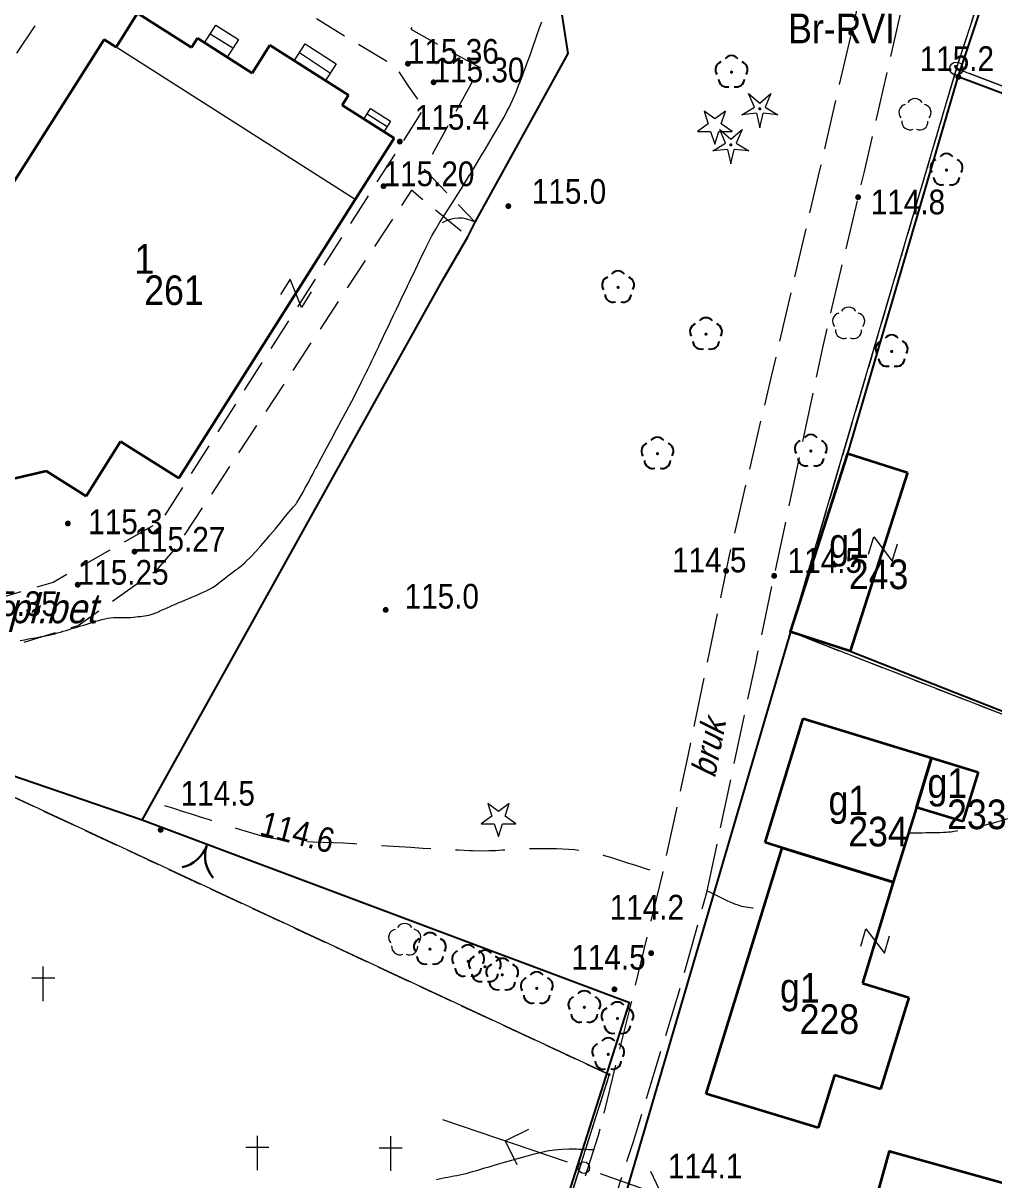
# Model space of a CAD drawing. Extents: x 6512885 to 6513481, y 5959590 to 5960000.
# Drawn here: x 6513321 to 6513380, y 5959725.7 to 5959796 of the extents above; entities that cross this region are included whole.
import ezdxf
from ezdxf.enums import TextEntityAlignment as Align

# ---------------------------------------------------------------- set-up
doc = ezdxf.new("R2010")
doc.units = 0
doc.header["$MEASUREMENT"] = 0
for name, pattern in [('2.0_1.0', [3, 2, -1]), ('217-1000', [2.8, 2.1, -0.7]), ('218-1000', [1.4, 0.7, -0.7]), ('219-1000', [0]), ('3.0_1.5', [4.5, 3, -1.5]), ('mz3.0_1.0', [4, 3, -1])]:
    doc.linetypes.add(name, pattern=pattern)
doc.layers.get('0').update_dxf_attribs({"color": 2, "linetype": 'CONTINUOUS', "lineweight": 5})
for name, color, linetype in [('202-Punkt graniczny stabilizowany trwale', 7, 'CONTINUOUS'), ('203-Punkt załamania granicy działki nie stabilizowany', 7, 'CONTINUOUS'), ('210-Oznaczenie użytku', 7, 'CONTINUOUS'), ('217-Granica konturu klasyfikcyjnego', 7, 'CONTINUOUS'), ('218-Granica użytku', 7, 'CONTINUOUS'), ('219-Linia granicy', 7, 'CONTINUOUS'), ('312-Budynek (powierzchnia)', 7, 'CONTINUOUS'), ('312-Numer ewidencyjny budynku', 7, 'CONTINUOUS'), ('312-Numer ewidencyjny budynku-Atr124', 7, 'CONTINUOUS'), ('320-część budynku wyodrębniona ze względu na liczbę kondygnacji naziemnych (powierzchnia)', 7, 'CONTINUOUS'), ('352-schody (powierzchnia)', 7, 'CONTINUOUS'), ('432-Jezdnia', 7, 'CONTINUOUS'), ('510-Podpora jednosłupowa symb.-SEPOW', 7, 'CONTINUOUS'), ('516-Kierunek linii eN-SEPOW', 7, 'CONTINUOUS'), ('811-Warstwica ciągła linia', 7, 'CONTINUOUS'), ('812-Warstwica pomocnicza linia', 7, 'CONTINUOUS'), ('812-Warstwica pomocnicza linia-Atr2', 7, 'CONTINUOUS'), ('905-Brama lewa', 7, 'CONTINUOUS'), ('905-Brama w ogrodzeniu', 7, 'CONTINUOUS'), ('925-Drzewo iglaste niepomierzone', 7, 'CONTINUOUS'), ('926-Drzewo liściaste niepomierzone', 7, 'CONTINUOUS'), ('945-Cmentarz chrześcijański', 7, 'CONTINUOUS'), ('991-Przehaczenie', 7, 'CONTINUOUS'), ('996-Tekst dodatkowy mały', 7, 'CONTINUOUS'), ('chodnik (powierzchnia)', 7, 'CONTINUOUS'), ('drzewo iglaste (punkt)', 7, 'CONTINUOUS'), ('drzewo liściaste (punkt)', 7, 'CONTINUOUS'), ('jezdnia (powierzchnia)', 7, 'CONTINUOUS'), ('ogrodzenie trwałe (linia)', 7, 'CONTINUOUS'), ('punkt wysokościowy naturalny', 7, 'CONTINUOUS'), ('punkt wysokościowy naturalny-Atr2', 7, 'CONTINUOUS'), ('punkt wysokościowy sztuczny', 7, 'CONTINUOUS'), ('punkt wysokościowy sztuczny-Atr2', 7, 'CONTINUOUS')]:
    doc.layers.add(name, color=color, linetype=linetype)
doc.styles.get("Standard").update_dxf_attribs({"font": 'txt', "width": 0.75})
doc.linetypes.add('902-1000', pattern='A,5,0,[1,ksztalty.shx,S=1,R=0,X=0,Y=0],5', length=10)

# ---------------------------------------------------------------- blocks, each defined once
blk = doc.blocks.new('945')
at = {"color": 0, "linetype": 'Continuous', "lineweight": 0}
for p, q in [((0, 1.4), (0, 2.1)), ((-0.7, 1.4), (0.7, 1.4)), ((0, 0), (0, 1.4))]:
    blk.add_line(p, q, dxfattribs=at)
blk = doc.blocks.new('PW01')
at = {"linetype": 'Continuous', "lineweight": 13}
h = blk.add_hatch(color=0, dxfattribs=at)
edge = h.paths.add_edge_path()
edge.add_arc((0, 0), 0.18, 0, 360)
blk = doc.blocks.new('PW02')
at = {"linetype": 'Continuous', "lineweight": 13}
h = blk.add_hatch(color=0, dxfattribs=at)
edge = h.paths.add_edge_path()
edge.add_arc((0, 0), 0.18, 0, 360)
blk = doc.blocks.new('905')
at = {"color": 0, "linetype": 'Continuous', "lineweight": 30}
for centre, start, end in [((-2, 0), 0, 60), ((2, 0), 120, 180)]:
    blk.add_arc(centre, 2, start, end, dxfattribs=at)
blk = doc.blocks.new('991')
at = {"color": 0, "linetype": 'Continuous', "lineweight": 0}
for p, q in [((-0.55, 0.75), (0.55, 0.75)), ((0.55, 0.75), (-0.55, -0.75)), ((-0.55, -0.75), (0.55, -0.75))]:
    blk.add_line(p, q, dxfattribs=at)
blk = doc.blocks.new('926')
at = {"color": 0, "linetype": 'Continuous', "lineweight": 0}
for centre, start, end in [((0.007, 0.5), 30.77, 149.231), ((-0.469, 0.152), 103.052, 221.335), ((0.482, 0.157), 318.939, 77.555), ((-0.292, -0.401), 174.173, 292.616), ((0.296, -0.408), 246.131, 4.522)]:
    blk.add_arc(centre, 0.5, start, end, dxfattribs=at)
blk = doc.blocks.new('OP021')
at = {"linetype": 'Continuous', "lineweight": 13}
h = blk.add_hatch(color=0, dxfattribs=at)
edge = h.paths.add_edge_path()
edge.add_arc((0, 0), 0.1, 0, 360)
at = {"color": 0, "linetype": 'Continuous', "lineweight": -3}
for centre, start, end in [((0, 0.5), 38.316, 141.684), ((-0.476, 0.154), 110.388, 213.756), ((0.476, 0.154), 326.244, 69.612), ((-0.294, -0.404), 182.272, 285.64), ((0.294, -0.404), 254.36, 357.728), ((0.294, -0.404), 254.36, 357.728)]:
    blk.add_arc(centre, 0.5, start, end, dxfattribs=at)
blk = doc.blocks.new('905L')
at = {"color": 0, "linetype": 'Continuous', "lineweight": 0}
blk.add_arc((-2, 0), 2, 0, 60, dxfattribs=at)
blk = doc.blocks.new('925')
at = {"color": 0, "linetype": 'Continuous', "lineweight": 0}
for p, q in [((0, 0.422), (-0.65, 0.894)), ((-0.65, 0.894), (-0.402, 0.13)), ((0.65, 0.894), (0, 0.422)), ((0.401, 0.129), (0.65, 0.894)), ((-0.402, 0.13), (-1.051, -0.342)), ((1.051, -0.342), (0.401, 0.129)), ((-1.051, -0.342), (-0.249, -0.342)), ((-0.249, -0.342), (0, -1.106)), ((0, -1.106), (0.248, -0.342)), ((0.248, -0.342), (1.051, -0.342))]:
    blk.add_line(p, q, dxfattribs=at)
blk = doc.blocks.new('516')
at = {"color": 0, "linetype": 'Continuous', "lineweight": 0}
for p, q in [((5.05, 0), (3.919, 1.131)), ((1.05, 0), (9.05, 0)), ((5.05, 0), (3.919, -1.131))]:
    blk.add_line(p, q, dxfattribs=at)
blk = doc.blocks.new('510')
at = {"color": 0, "linetype": 'Continuous', "lineweight": 0}
blk.add_circle((0, 0), 0.35, dxfattribs=at)
blk = doc.blocks.new('OP011')
at = {"linetype": 'Continuous', "lineweight": 13}
h = blk.add_hatch(color=0, dxfattribs=at)
edge = h.paths.add_edge_path()
edge.add_arc((0, 0), 0.1, 0, 360)
at = {"color": 0, "linetype": 'Continuous', "lineweight": 13}
for p, q in [((-0.324, 0.105), (-0.679, 0.935)), ((-0.679, 0.935), (0, 0.341)), ((0, 0.341), (0.679, 0.935)), ((0.679, 0.935), (0.324, 0.105)), ((-1.099, -0.357), (-0.324, 0.105)), ((0.324, 0.105), (1.099, -0.357)), ((-0.2, -0.275), (-1.099, -0.357)), ((-0.2, -0.275), (0, -1.155)), ((0, -1.155), (0.2, -0.275)), ((1.099, -0.357), (0.2, -0.275))]:
    blk.add_line(p, q, dxfattribs=at)
blk = doc.blocks.new('203')
at = {"linetype": 'Continuous', "lineweight": 0}
h = blk.add_hatch(color=0, dxfattribs=at)
edge = h.paths.add_edge_path()
edge.add_arc((0, 0), 0.09, 0, 360)
blk = doc.blocks.new('202')
at = {"color": 0, "linetype": 'Continuous', "lineweight": 0}
blk.add_circle((0, 0), 0.4, dxfattribs=at)

msp = doc.modelspace()

# ---------------------------------------------------------------- linework, layer by layer
at = {"layer": '217-Granica konturu klasyfikcyjnego', "color": 3, "linetype": '217-1000', "lineweight": 13, "flags": 128}
for points in [[(6513377.72, 5959793.22), (6513383.98, 5959812.31)], [(6513377.72, 5959793.22), (6513367.64, 5959759)], [(6513422.32, 5959776.16), (6513377.72, 5959793.22)], [(6513367.64, 5959759), (6513357.62, 5959724.85)], [(6513412.38, 5959741.59), (6513367.64, 5959759)], [(6513312.11, 5959752.85), (6513356.63, 5959732.11)], [(6513356.63, 5959732.11), (6513329.92, 5959647.88)]]:
    msp.add_lwpolyline(points, dxfattribs=at)
at = {"layer": '218-Granica użytku', "color": 3, "linetype": '218-1000', "lineweight": 13, "flags": 128}
for points in [[(6513377.72, 5959793.22), (6513383.98, 5959812.31)], [(6513377.72, 5959793.22), (6513367.64, 5959759)], [(6513422.32, 5959776.16), (6513377.72, 5959793.22)], [(6513367.64, 5959759), (6513357.62, 5959724.85)], [(6513412.38, 5959741.59), (6513367.64, 5959759)], [(6513312.11, 5959752.85), (6513356.63, 5959732.11)], [(6513356.63, 5959732.11), (6513329.92, 5959647.88)]]:
    msp.add_lwpolyline(points, dxfattribs=at)
at = {"layer": '219-Linia granicy', "color": 7, "linetype": '219-1000', "lineweight": 13, "flags": 128}
for points in [[(6513377.72, 5959793.22), (6513383.98, 5959812.31)], [(6513367.64, 5959759), (6513377.72, 5959793.22)], [(6513377.72, 5959793.22), (6513422.32, 5959776.16)], [(6513367.64, 5959759), (6513357.62, 5959724.85)], [(6513412.38, 5959741.59), (6513367.64, 5959759)], [(6513356.63, 5959732.11), (6513312.11, 5959752.85)], [(6513356.63, 5959732.11), (6513329.92, 5959647.88)]]:
    msp.add_lwpolyline(points, dxfattribs=at)
at = {"layer": '312-Budynek (powierzchnia)', "color": 7, "linetype": 'Continuous', "lineweight": 35, "flags": 128}
for points in [[(6513326.67, 5959794.52), (6513327.98, 5959796.58)], [(6513327.98, 5959796.58), (6513331.25, 5959794.5)], [(6513315.25, 5959778.17), (6513325.95, 5959794.99)], [(6513325.95, 5959794.99), (6513326.67, 5959794.52)], [(6513331.25, 5959794.5), (6513331.61, 5959795.07)], [(6513331.61, 5959795.07), (6513334.94, 5959792.95)], [(6513334.94, 5959792.95), (6513336.02, 5959794.64)], [(6513336.02, 5959794.64), (6513340.79, 5959791.61)], [(6513340.79, 5959791.61), (6513340.4, 5959791)], [(6513340.4, 5959791), (6513343.56, 5959789)], [(6513343.56, 5959789), (6513341.2, 5959785.28)], [(6513341.2, 5959785.28), (6513330.48, 5959768.34)], [(6513326.95, 5959770.57), (6513324.85, 5959767.25)], [(6513330.48, 5959768.34), (6513326.95, 5959770.57)], [(6513367.64, 5959759), (6513371.13, 5959769.85)], [(6513371.13, 5959769.85), (6513374.76, 5959768.68)], [(6513322.45, 5959768.77), (6513318.41, 5959767.84)], [(6513324.85, 5959767.25), (6513322.45, 5959768.77)], [(6513374.76, 5959768.68), (6513371.27, 5959757.83)], [(6513371.27, 5959757.83), (6513367.64, 5959759)], [(6513366.11, 5959746.2), (6513368.42, 5959753.75)], [(6513368.42, 5959753.75), (6513376.22, 5959751.35)], [(6513376.22, 5959751.35), (6513375.3, 5959748.34)], [(6513375.3, 5959748.34), (6513376.22, 5959751.35)], [(6513376.22, 5959751.35), (6513379.04, 5959750.48)], [(6513379.04, 5959750.48), (6513378.12, 5959747.48)], [(6513375.3, 5959748.34), (6513373.89, 5959743.8)], [(6513378.12, 5959747.48), (6513375.3, 5959748.34)], [(6513367.13, 5959745.88), (6513366.11, 5959746.2)], [(6513362.53, 5959730.95), (6513367.13, 5959745.88)], [(6513367.13, 5959745.88), (6513373.89, 5959743.8)], [(6513373.89, 5959743.8), (6513367.13, 5959745.88)], [(6513373.89, 5959743.8), (6513372.01, 5959737.66)], [(6513372.01, 5959737.66), (6513374.84, 5959736.79)], [(6513374.84, 5959736.79), (6513373.12, 5959731.22)], [(6513370.31, 5959732.08), (6513369.33, 5959728.87)], [(6513373.12, 5959731.22), (6513370.31, 5959732.08)], [(6513369.33, 5959728.87), (6513362.53, 5959730.95)]]:
    msp.add_lwpolyline(points, dxfattribs=at)
msp.add_lwpolyline([(6513372.52, 5959723.38), (6513373.66, 5959727.45), (6513385.26, 5959724.22), (6513384.13, 5959720.15)], close=True, dxfattribs=at)
at = {"layer": '320-część budynku wyodrębniona ze względu na liczbę kondygnacji naziemnych (powierzchnia)', "color": 7, "linetype": 'Continuous', "lineweight": 18, "flags": 128}
msp.add_lwpolyline([(6513341.2, 5959785.28), (6513326.67, 5959794.52)], dxfattribs=at)
at = {"layer": '352-schody (powierzchnia)', "color": 7, "linetype": 'Continuous', "lineweight": 18}
for p, q in [((6513332.05, 5959794.79), (6513332.73, 5959795.87)), ((6513332.73, 5959795.87), (6513334.1, 5959795)), ((6513332.39, 5959795.33), (6513333.77, 5959794.48)), ((6513333.42, 5959793.92), (6513332.05, 5959794.79)), ((6513334.1, 5959795), (6513333.42, 5959793.92)), ((6513337.49, 5959793.69), (6513338.15, 5959794.73)), ((6513338.15, 5959794.73), (6513340.05, 5959793.52)), ((6513337.82, 5959794.2), (6513339.69, 5959792.95)), ((6513339.4, 5959792.49), (6513337.49, 5959793.69)), ((6513340.05, 5959793.52), (6513339.4, 5959792.49)), ((6513341.73, 5959790.15), (6513342.12, 5959790.79)), ((6513341.93, 5959790.47), (6513343.14, 5959789.7)), ((6513342.12, 5959790.79), (6513343.34, 5959790.02)), ((6513342.94, 5959789.39), (6513341.73, 5959790.15)), ((6513343.34, 5959790.02), (6513342.94, 5959789.39))]:
    msp.add_line(p, q, dxfattribs=at)
at = {"layer": '811-Warstwica ciągła linia', "color": 32, "linetype": 'Continuous', "lineweight": 13, "flags": 128}
for points in [[(6513320.836, 5959758.483), (6513321.098, 5959758.529), (6513321.36, 5959758.574), (6513321.622, 5959758.62), (6513321.884, 5959758.667), (6513322.146, 5959758.715), (6513322.39, 5959758.76), (6513322.407, 5959758.763), (6513322.586, 5959758.8), (6513322.764, 5959758.842), (6513322.941, 5959758.889), (6513323.116, 5959758.938), (6513323.292, 5959758.99), (6513323.467, 5959759.043), (6513323.642, 5959759.097), (6513323.816, 5959759.151), (6513323.991, 5959759.204), (6513324.15, 5959759.25), (6513324.167, 5959759.255), (6513324.35, 5959759.308), (6513324.533, 5959759.364), (6513324.715, 5959759.42), (6513324.898, 5959759.477), (6513325.08, 5959759.534), (6513325.262, 5959759.591), (6513325.445, 5959759.647), (6513325.628, 5959759.702), (6513325.812, 5959759.754), (6513325.98, 5959759.8), (6513325.997, 5959759.804), (6513326.168, 5959759.84), (6513326.341, 5959759.863), (6513326.516, 5959759.875), (6513326.691, 5959759.88), (6513326.867, 5959759.88), (6513327.044, 5959759.877), (6513327.221, 5959759.876), (6513327.397, 5959759.877), (6513327.573, 5959759.885), (6513327.73, 5959759.9), (6513327.747, 5959759.902), (6513327.879, 5959759.917), (6513328.011, 5959759.931), (6513328.144, 5959759.945), (6513328.276, 5959759.96), (6513328.408, 5959759.978), (6513328.539, 5959760), (6513328.668, 5959760.026), (6513328.796, 5959760.059), (6513328.923, 5959760.099), (6513329.03, 5959760.14), (6513329.046, 5959760.147), (6513329.145, 5959760.189), (6513329.242, 5959760.231), (6513329.339, 5959760.274), (6513329.436, 5959760.317), (6513329.533, 5959760.361), (6513329.629, 5959760.404), (6513329.726, 5959760.448), (6513329.822, 5959760.491), (6513329.919, 5959760.534), (6513330, 5959760.57), (6513330.016, 5959760.577), (6513330.232, 5959760.67), (6513330.448, 5959760.762), (6513330.665, 5959760.852), (6513330.882, 5959760.942), (6513331.099, 5959761.033), (6513331.316, 5959761.124), (6513331.532, 5959761.217), (6513331.748, 5959761.311), (6513331.962, 5959761.408), (6513332.16, 5959761.5), (6513332.176, 5959761.508), (6513332.351, 5959761.598), (6513332.521, 5959761.698), (6513332.685, 5959761.806), (6513332.846, 5959761.92), (6513333.005, 5959762.038), (6513333.161, 5959762.16), (6513333.316, 5959762.284), (6513333.471, 5959762.408), (6513333.627, 5959762.53), (6513333.77, 5959762.64), (6513333.784, 5959762.651), (6513333.862, 5959762.708), (6513333.941, 5959762.765), (6513334.019, 5959762.823), (6513334.097, 5959762.88), (6513334.174, 5959762.938), (6513334.251, 5959762.997), (6513334.326, 5959763.058), (6513334.4, 5959763.12), (6513334.472, 5959763.185), (6513334.53, 5959763.24), (6513334.543, 5959763.252), (6513334.857, 5959763.571), (6513335.162, 5959763.896), (6513335.461, 5959764.226), (6513335.754, 5959764.561), (6513336.042, 5959764.899), (6513336.327, 5959765.24), (6513336.611, 5959765.583), (6513336.893, 5959765.927), (6513337.176, 5959766.271), (6513337.45, 5959766.6), (6513337.461, 5959766.613), (6513337.483, 5959766.639), (6513337.505, 5959766.664), (6513337.527, 5959766.689), (6513337.549, 5959766.714), (6513337.571, 5959766.74), (6513337.592, 5959766.766), (6513337.613, 5959766.792), (6513337.633, 5959766.819), (6513337.651, 5959766.847), (6513337.66, 5959766.86), (6513337.669, 5959766.875), (6513337.794, 5959767.08), (6513337.915, 5959767.287), (6513338.033, 5959767.496), (6513338.148, 5959767.705), (6513338.262, 5959767.916), (6513338.374, 5959768.128), (6513338.485, 5959768.34), (6513338.596, 5959768.552), (6513338.707, 5959768.764), (6513338.81, 5959768.96), (6513338.818, 5959768.976), (6513339.128, 5959769.555), (6513339.439, 5959770.133), (6513339.752, 5959770.711), (6513340.064, 5959771.289), (6513340.376, 5959771.867), (6513340.685, 5959772.446), (6513340.991, 5959773.027), (6513341.292, 5959773.61), (6513341.588, 5959774.196), (6513341.87, 5959774.77), (6513341.878, 5959774.786), (6513341.959, 5959774.955), (6513342.04, 5959775.123), (6513342.122, 5959775.292), (6513342.203, 5959775.461), (6513342.284, 5959775.63), (6513342.364, 5959775.799), (6513342.445, 5959775.969), (6513342.526, 5959776.138), (6513342.607, 5959776.307), (6513342.68, 5959776.46), (6513342.688, 5959776.476), (6513342.857, 5959776.83), (6513343.026, 5959777.184), (6513343.195, 5959777.538), (6513343.364, 5959777.892), (6513343.533, 5959778.246), (6513343.702, 5959778.6), (6513343.871, 5959778.954), (6513344.04, 5959779.308), (6513344.209, 5959779.662), (6513344.37, 5959780), (6513344.378, 5959780.016), (6513344.502, 5959780.278), (6513344.627, 5959780.539), (6513344.751, 5959780.801), (6513344.875, 5959781.063), (6513345, 5959781.324), (6513345.126, 5959781.586), (6513345.252, 5959781.846), (6513345.379, 5959782.107), (6513345.508, 5959782.367), (6513345.63, 5959782.61), (6513345.638, 5959782.626), (6513345.864, 5959783.054), (6513346.101, 5959783.475), (6513346.348, 5959783.891), (6513346.602, 5959784.302), (6513346.862, 5959784.711), (6513347.124, 5959785.118), (6513347.387, 5959785.525), (6513347.649, 5959785.932), (6513347.907, 5959786.342), (6513348.15, 5959786.74), (6513348.159, 5959786.755), (6513348.391, 5959787.142), (6513348.624, 5959787.53), (6513348.856, 5959787.917), (6513349.088, 5959788.304), (6513349.318, 5959788.693), (6513349.547, 5959789.082), (6513349.774, 5959789.473), (6513349.998, 5959789.865), (6513350.22, 5959790.259), (6513350.43, 5959790.64), (6513350.438, 5959790.655), (6513350.55, 5959790.869), (6513350.656, 5959791.085), (6513350.758, 5959791.303), (6513350.854, 5959791.523), (6513350.948, 5959791.745), (6513351.038, 5959791.968), (6513351.126, 5959792.192), (6513351.213, 5959792.417), (6513351.3, 5959792.642), (6513351.38, 5959792.85), (6513351.386, 5959792.866), (6513351.52, 5959793.22), (6513351.65, 5959793.574), (6513351.778, 5959793.929), (6513351.903, 5959794.285), (6513352.028, 5959794.642), (6513352.152, 5959794.998), (6513352.277, 5959795.354), (6513352.404, 5959795.709), (6513352.534, 5959796.064)], [(6513355.67, 5959727.54), (6513355.523, 5959727.544), (6513355.376, 5959727.548), (6513355.229, 5959727.553), (6513355.082, 5959727.558), (6513354.935, 5959727.563), (6513354.788, 5959727.568), (6513354.641, 5959727.572), (6513354.494, 5959727.576), (6513354.347, 5959727.579), (6513354.2, 5959727.58), (6513353.754, 5959727.566), (6513353.31, 5959727.523), (6513352.869, 5959727.454), (6513352.43, 5959727.365), (6513351.993, 5959727.26), (6513351.557, 5959727.142), (6513351.122, 5959727.017), (6513350.687, 5959726.889), (6513350.254, 5959726.762), (6513349.82, 5959726.64), (6513349.629, 5959726.587), (6513349.439, 5959726.532), (6513349.249, 5959726.476), (6513349.059, 5959726.419), (6513348.87, 5959726.361), (6513348.681, 5959726.304), (6513348.491, 5959726.248), (6513348.301, 5959726.193), (6513348.111, 5959726.14), (6513347.92, 5959726.09), (6513347.728, 5959726.044), (6513347.55, 5959726.005), (6513347.372, 5959725.969), (6513347.193, 5959725.935), (6513347.014, 5959725.901), (6513346.835, 5959725.867), (6513346.656, 5959725.831), (6513346.478, 5959725.793), (6513346.301, 5959725.752), (6513346.14, 5959725.71)]]:
    msp.add_lwpolyline(points, dxfattribs=at)
at = {"layer": '812-Warstwica pomocnicza linia', "color": 32, "linetype": '3.0_1.5', "lineweight": 13, "flags": 128}
for points in [[(6513374.82, 5959746.79), (6513375.031, 5959746.794), (6513375.242, 5959746.798), (6513375.453, 5959746.802), (6513375.664, 5959746.806), (6513375.875, 5959746.81), (6513376.086, 5959746.814), (6513376.297, 5959746.818), (6513376.508, 5959746.822), (6513376.719, 5959746.826), (6513376.93, 5959746.83), (6513377.091, 5959746.837), (6513377.252, 5959746.849), (6513377.413, 5959746.867), (6513377.573, 5959746.889), (6513377.733, 5959746.915), (6513377.893, 5959746.943), (6513378.052, 5959746.974), (6513378.211, 5959747.006), (6513378.371, 5959747.038), (6513378.53, 5959747.07), (6513378.809, 5959747.127), (6513379.087, 5959747.187), (6513379.364, 5959747.251), (6513379.64, 5959747.318), (6513379.915, 5959747.388), (6513380.189, 5959747.461), (6513380.463, 5959747.538), (6513380.735, 5959747.619), (6513381.008, 5959747.703), (6513381.28, 5959747.79), (6513381.546, 5959747.881), (6513381.809, 5959747.978), (6513382.069, 5959748.08), (6513382.326, 5959748.189), (6513382.58, 5959748.302), (6513382.833, 5959748.42), (6513383.084, 5959748.544), (6513383.334, 5959748.671), (6513383.582, 5959748.804), (6513383.83, 5959748.94), (6513384.056, 5959749.069), (6513384.28, 5959749.2), (6513384.5, 5959749.335), (6513384.717, 5959749.474), (6513384.93, 5959749.618), (6513385.14, 5959749.767), (6513385.344, 5959749.923), (6513385.545, 5959750.084), (6513385.74, 5959750.253), (6513385.93, 5959750.43), (6513386.056, 5959750.554), (6513386.179, 5959750.679), (6513386.299, 5959750.805), (6513386.418, 5959750.933), (6513386.535, 5959751.062), (6513386.651, 5959751.192), (6513386.766, 5959751.323), (6513386.881, 5959751.455), (6513386.995, 5959751.587), (6513387.11, 5959751.72), (6513387.289, 5959751.926), (6513387.468, 5959752.129), (6513387.645, 5959752.333), (6513387.821, 5959752.537), (6513387.993, 5959752.743), (6513388.162, 5959752.954), (6513388.327, 5959753.169), (6513388.487, 5959753.391), (6513388.642, 5959753.621), (6513388.79, 5959753.86), (6513388.877, 5959754.022), (6513388.951, 5959754.186), (6513389.012, 5959754.354), (6513389.063, 5959754.525), (6513389.105, 5959754.698), (6513389.14, 5959754.873), (6513389.169, 5959755.048), (6513389.195, 5959755.225), (6513389.218, 5959755.403), (6513389.24, 5959755.58), (6513389.263, 5959755.757), (6513389.287, 5959755.94), (6513389.311, 5959756.124), (6513389.332, 5959756.307), (6513389.351, 5959756.49), (6513389.366, 5959756.673), (6513389.375, 5959756.856), (6513389.378, 5959757.039), (6513389.374, 5959757.222), (6513389.361, 5959757.404), (6513389.36, 5959757.41), (6513389.342, 5959757.587), (6513389.314, 5959757.847), (6513389.286, 5959758.107), (6513389.256, 5959758.367), (6513389.225, 5959758.627), (6513389.195, 5959758.887), (6513389.165, 5959759.147), (6513389.135, 5959759.407), (6513389.106, 5959759.667), (6513389.079, 5959759.927), (6513389.07, 5959760.01), (6513389.052, 5959760.187), (6513389.035, 5959760.362), (6513389.019, 5959760.537), (6513389.002, 5959760.712), (6513388.986, 5959760.887), (6513388.969, 5959761.062), (6513388.952, 5959761.237), (6513388.935, 5959761.412), (6513388.918, 5959761.587), (6513388.9, 5959761.76), (6513388.9, 5959761.762), (6513388.883, 5959761.917), (6513388.866, 5959762.073), (6513388.847, 5959762.228), (6513388.826, 5959762.383), (6513388.803, 5959762.538), (6513388.777, 5959762.693), (6513388.749, 5959762.846), (6513388.716, 5959762.999), (6513388.68, 5959763.151), (6513388.64, 5959763.3), (6513388.639, 5959763.302), (6513388.59, 5959763.473), (6513388.541, 5959763.644), (6513388.491, 5959763.815), (6513388.44, 5959763.986), (6513388.39, 5959764.157), (6513388.34, 5959764.328), (6513388.289, 5959764.499), (6513388.239, 5959764.67), (6513388.189, 5959764.841), (6513388.14, 5959765.01), (6513388.139, 5959765.012), (6513388.03, 5959765.39), (6513387.922, 5959765.768), (6513387.813, 5959766.146), (6513387.704, 5959766.524), (6513387.595, 5959766.902), (6513387.486, 5959767.28), (6513387.377, 5959767.658), (6513387.268, 5959768.036), (6513387.159, 5959768.414), (6513387.05, 5959768.79), (6513387.049, 5959768.792), (6513386.952, 5959769.128), (6513386.853, 5959769.464), (6513386.754, 5959769.8), (6513386.655, 5959770.136), (6513386.555, 5959770.472), (6513386.456, 5959770.808), (6513386.356, 5959771.144), (6513386.257, 5959771.48), (6513386.158, 5959771.816), (6513386.06, 5959772.15)], [(6513329.61, 5959748.46), (6513330.153, 5959748.288), (6513330.695, 5959748.117), (6513331.238, 5959747.945), (6513331.78, 5959747.773), (6513332.323, 5959747.602), (6513332.865, 5959747.43), (6513333.408, 5959747.259), (6513333.952, 5959747.089), (6513334.496, 5959746.919), (6513335.04, 5959746.75), (6513335.588, 5959746.6), (6513336.186, 5959746.477), (6513336.791, 5959746.386), (6513337.401, 5959746.323), (6513338.015, 5959746.28), (6513338.631, 5959746.252), (6513339.249, 5959746.231), (6513339.866, 5959746.212), (6513340.483, 5959746.188), (6513341.096, 5959746.153), (6513341.14, 5959746.15), (6513341.708, 5959746.109), (6513342.426, 5959746.059), (6513343.144, 5959746.01), (6513343.862, 5959745.962), (6513344.58, 5959745.916), (6513345.298, 5959745.872), (6513346.016, 5959745.831), (6513346.734, 5959745.792), (6513347.452, 5959745.757), (6513348.17, 5959745.726), (6513348.32, 5959745.72), (6513348.889, 5959745.71), (6513349.311, 5959745.717), (6513349.733, 5959745.733), (6513350.155, 5959745.754), (6513350.577, 5959745.779), (6513350.999, 5959745.804), (6513351.421, 5959745.826), (6513351.843, 5959745.842), (6513352.265, 5959745.85), (6513352.54, 5959745.85), (6513352.687, 5959745.848), (6513353.055, 5959745.844), (6513353.424, 5959745.837), (6513353.793, 5959745.825), (6513354.162, 5959745.806), (6513354.53, 5959745.779), (6513354.896, 5959745.739), (6513355.26, 5959745.687), (6513355.621, 5959745.618), (6513355.978, 5959745.531), (6513356.19, 5959745.47), (6513356.331, 5959745.426), (6513356.7, 5959745.311), (6513357.068, 5959745.196), (6513357.435, 5959745.079), (6513357.801, 5959744.963), (6513358.168, 5959744.846), (6513358.534, 5959744.729), (6513358.9, 5959744.613), (6513359.266, 5959744.497), (6513359.633, 5959744.381), (6513359.86, 5959744.31)], [(6513362.59, 5959743.27), (6513362.797, 5959743.176), (6513363.002, 5959743.077), (6513363.206, 5959742.975), (6513363.41, 5959742.872), (6513363.614, 5959742.77), (6513363.819, 5959742.672), (6513364.026, 5959742.578), (6513364.237, 5959742.492), (6513364.451, 5959742.415), (6513364.67, 5959742.35), (6513364.8, 5959742.319), (6513364.931, 5959742.293), (6513365.063, 5959742.272), (6513365.195, 5959742.255), (6513365.327, 5959742.24), (6513365.46, 5959742.227), (6513365.593, 5959742.215), (6513365.725, 5959742.202), (6513365.858, 5959742.187), (6513365.99, 5959742.17)]]:
    msp.add_lwpolyline(points, dxfattribs=at)
at = {"layer": 'chodnik (powierzchnia)', "color": 7, "linetype": '2.0_1.0', "lineweight": 18, "flags": 128}
msp.add_lwpolyline([(6513315.84, 5959752.08), (6513316.01, 5959756.24), (6513314.77, 5959759.05), (6513307.37, 5959763.88), (6513304.98, 5959767.7), (6513304.47, 5959769.09), (6513301.99, 5959768.58), (6513301.67, 5959769.73), (6513304.12, 5959770.36), (6513304.47, 5959769.09), (6513304.12, 5959770.36), (6513304.21, 5959773.63), (6513307.16, 5959779.96), (6513302.53, 5959782.94), (6513303.18, 5959783.89), (6513308.04, 5959783.61), (6513309.95, 5959784.08), (6513319.09, 5959797.36), (6513321.88, 5959801.45), (6513325.25, 5959804.98), (6513329.45, 5959808.29), (6513335.41, 5959804.46), (6513339.66, 5959810.6), (6513340.71, 5959810.07), (6513341.63, 5959809.61), (6513343.09, 5959808.66), (6513345.19, 5959807.29), (6513345.94, 5959806.8), (6513341.56, 5959800.56), (6513345.88, 5959797.6), (6513344.57, 5959795.61), (6513348.79, 5959793.28), (6513345.38, 5959787.12), (6513348.48, 5959783.89), (6513348.05, 5959783.01), (6513344.62, 5959785.83), (6513330.36, 5959764.19), (6513329.07, 5959762.7), (6513324.37, 5959759.38), (6513319.77, 5959757.96), (6513316.83, 5959758.26), (6513316.66, 5959751.53)], dxfattribs=at)
msp.add_lwpolyline([(6513322.64, 5959797.18), (6513324.48, 5959798.04), (6513327.17, 5959797.94), (6513332.27, 5959800.24), (6513343.62, 5959793.36), (6513344.47, 5959792.07), (6513345.38, 5959790.82), (6513329.38, 5959765.71), (6513322.85, 5959762.01), (6513319.45, 5959761.01), (6513315.99, 5959761.71), (6513315.26, 5959762.09), (6513318.41, 5959767.84), (6513316.23, 5959769.21), (6513312.9, 5959763.94), (6513307.33, 5959771.8), (6513308.38, 5959775.25), (6513310.12, 5959778.07), (6513311.03, 5959779.51)], close=True, dxfattribs=at)
at = {"layer": 'jezdnia (powierzchnia)', "color": 7, "linetype": 'mz3.0_1.0', "lineweight": 18, "flags": 128}
for points in [[(6513414.87, 5959886.97), (6513413.82, 5959882.9), (6513407.42, 5959876.53), (6513400.38, 5959869.41), (6513398.23, 5959866.74), (6513393.6, 5959860.09), (6513389.6, 5959854.15), (6513387.26, 5959849.95), (6513385.25, 5959845.91), (6513383.35, 5959841.86), (6513381.52, 5959836.65), (6513380.3, 5959833.48), (6513378.79, 5959826.8), (6513376.41, 5959816.94), (6513373.83, 5959806.19), (6513372.16, 5959798.98), (6513369.33, 5959786.71), (6513366.43, 5959774.36), (6513363.92, 5959763.66), (6513361.4, 5959751.48), (6513359.83, 5959744.17)], [(6513362.56, 5959743.18), (6513365.51, 5959757.03), (6513369.63, 5959776.37), (6513372.13, 5959786.97), (6513375.4, 5959801.18), (6513378.35, 5959813.43), (6513382.01, 5959828.52), (6513382.81, 5959832.41), (6513384.9, 5959838.92), (6513387.16, 5959844.54), (6513388.96, 5959847.75), (6513390.8, 5959851.13), (6513396.12, 5959859.19), (6513399.82, 5959864.6), (6513402.49, 5959867.59), (6513408.94, 5959874.56), (6513411.97, 5959877.93), (6513417.25, 5959883.34), (6513419.1, 5959884.07), (6513420.93, 5959882.02), (6513422.5, 5959883.48)], [(6513359.86, 5959744.34), (6513358.04, 5959736.83), (6513355.96, 5959728.42), (6513349.86, 5959709.34), (6513345.27, 5959695.22), (6513340.9, 5959681.9), (6513336.9, 5959668.77), (6513333.6, 5959658.39), (6513331.71, 5959652.67), (6513328.86, 5959643.88), (6513322.01, 5959630.03)], [(6513324.27, 5959628.49), (6513332.4, 5959646.56), (6513334.25, 5959653.44), (6513338.96, 5959668.33), (6513342.38, 5959679.32), (6513345.41, 5959688.97), (6513347.23, 5959694.13), (6513351.48, 5959707.63), (6513358.1, 5959728.04), (6513360.9, 5959737.22), (6513362.56, 5959743.18)]]:
    msp.add_lwpolyline(points, dxfattribs=at)
at = {"layer": 'ogrodzenie trwałe (linia)', "color": 7, "linetype": '902-1000', "lineweight": 25, "flags": 128}
for points in [[(6513386.45, 5959789.49), (6513377.84, 5959792.72), (6513389.97, 5959829.1)], [(6513328.26, 5959747.56), (6513346.53, 5959780.39), (6513348.05, 5959783.01), (6513348.48, 5959783.89), (6513354.14, 5959794.14), (6513352.89, 5959802.25), (6513345.94, 5959806.8), (6513345.19, 5959807.29), (6513343.09, 5959808.66), (6513341.63, 5959809.61), (6513340.71, 5959810.07), (6513339.66, 5959810.6), (6513331.23, 5959816.54)], [(6513371.13, 5959769.85), (6513377.84, 5959792.72)], [(6513371.27, 5959757.83), (6513385.26, 5959752.33), (6513400.46, 5959764.08)], [(6513367.64, 5959759), (6513357.62, 5959724.85)], [(6513329.79, 5959647.36), (6513338.77, 5959676.48), (6513357.86, 5959736.47), (6513328.26, 5959747.56), (6513316.66, 5959751.53)]]:
    msp.add_lwpolyline(points, dxfattribs=at)

# ---------------------------------------------------------------- block references
at = {"layer": '202-Punkt graniczny stabilizowany trwale', "color": 7, "linetype": 'Continuous', "lineweight": 13}
msp.add_blockref('202', (6513377.72, 5959793.22), dxfattribs=at)
at = {"layer": '203-Punkt załamania granicy działki nie stabilizowany', "color": 7, "linetype": 'Continuous', "lineweight": 13}
for p in [(6513367.64, 5959759), (6513356.63, 5959732.11)]:
    msp.add_blockref('203', p, dxfattribs=at)
at = {"layer": '510-Podpora jednosłupowa symb.-SEPOW', "color": 7, "linetype": 'Continuous', "lineweight": 13}
msp.add_blockref('510', (6513355.09, 5959726.46), dxfattribs=at)
at = {"layer": '516-Kierunek linii eN-SEPOW', "color": 7, "linetype": 'Continuous', "lineweight": 13}
for rotation in [161.317, 340.508]:
    msp.add_blockref('516', (6513355.09, 5959726.46), dxfattribs=dict(at, rotation=rotation))
at = {"layer": '905-Brama lewa', "color": 7, "linetype": 'Continuous', "lineweight": 25, "rotation": 61.09300000000001}
msp.add_blockref('905L', (6513348.48, 5959783.89), dxfattribs=at)
at = {"layer": '905-Brama w ogrodzeniu', "color": 7, "linetype": 'Continuous', "lineweight": 25, "rotation": 161.268}
msp.add_blockref('905', (6513332.18, 5959746.03), dxfattribs=at)
at = {"layer": '925-Drzewo iglaste niepomierzone', "color": 7, "linetype": 'Continuous', "lineweight": 13}
for p in [(6513363.04, 5959789.74), (6513349.9, 5959747.68)]:
    msp.add_blockref('925', p, dxfattribs=at)
at = {"layer": '926-Drzewo liściaste niepomierzone', "color": 7, "linetype": 'Continuous', "lineweight": 18}
for p in [(6513375.2, 5959790.4), (6513371.17, 5959777.73), (6513344.2, 5959740.29)]:
    msp.add_blockref('926', p, dxfattribs=at)
at = {"layer": '945-Cmentarz chrześcijański', "color": 7, "linetype": 'Continuous', "lineweight": 13}
for p in [(6513322.25, 5959736.58), (6513335.26, 5959726.3), (6513343.36, 5959726.26)]:
    msp.add_blockref('945', p, dxfattribs=at)
at = {"layer": '991-Przehaczenie', "color": 7, "linetype": 'Continuous', "lineweight": 13}
for p, rotation in [((6513337.59, 5959779.58), 238.485), ((6513373.27, 5959764.04), 72.938), ((6513372.79, 5959740.23), 73.683)]:
    msp.add_blockref('991', p, dxfattribs=dict(at, rotation=rotation))
at = {"layer": 'drzewo iglaste (punkt)', "color": 94, "linetype": 'Continuous', "lineweight": 13}
for p in [(6513365.78, 5959790.78), (6513364.02, 5959788.59)]:
    msp.add_blockref('OP011', p, dxfattribs=at)
at = {"layer": 'drzewo liściaste (punkt)', "color": 94, "linetype": 'Continuous', "lineweight": 13}
for p in [(6513364.06, 5959793.01), (6513377.12, 5959787.06), (6513357.17, 5959779.93), (6513362.51, 5959777.09), (6513373.79, 5959776.04), (6513359.56, 5959769.83), (6513368.88, 5959769.99), (6513345.74, 5959739.73), (6513348.06, 5959738.99), (6513349.08, 5959738.66), (6513350.13, 5959738.17), (6513352.23, 5959737.35), (6513355.12, 5959736.2), (6513357.13, 5959735.52), (6513356.57, 5959733.34)]:
    msp.add_blockref('OP021', p, dxfattribs=at)
at = {"layer": 'punkt wysokościowy naturalny', "color": 7, "linetype": 'Continuous', "lineweight": 13}
for p in [(6513371.33, 5959795.4), (6513377.84, 5959792.72), (6513343.91, 5959788.79), (6513371.75, 5959785.41), (6513350.5, 5959784.87), (6513323.74, 5959765.59), (6513363.73, 5959762.71), (6513366.65, 5959762.41), (6513343.05, 5959760.34), (6513329.38, 5959746.98), (6513359.18, 5959739.49), (6513356.95, 5959737.29)]:
    msp.add_blockref('PW01', p, dxfattribs=at)
at = {"layer": 'punkt wysokościowy sztuczny', "color": 7, "linetype": 'Continuous', "lineweight": 13}
for p in [(6513344.4, 5959793.52), (6513345.96, 5959792.39), (6513342.92, 5959786.08), (6513327.79, 5959763.88), (6513324.34, 5959761.87)]:
    msp.add_blockref('PW02', p, dxfattribs=at)

# ---------------------------------------------------------------- texts
at = {"layer": '210-Oznaczenie użytku', "color": 3, "linetype": 'Continuous', "lineweight": 18, "width": 0.9}
msp.add_text('Br-RVI', height=1.8, dxfattribs=at).set_placement((6513367.5, 5959794.76))
at = {"layer": '312-Numer ewidencyjny budynku', "color": 7, "linetype": 'Continuous', "lineweight": 18, "width": 0.9}
for s, p in [('261', (6513328.38, 5959780.66)), ('243', (6513371.19, 5959763.4)), ('233', (6513377.16, 5959748.82)), ('234', (6513371.15, 5959747.77)), ('228', (6513368.2, 5959736.38))]:
    msp.add_text(s, height=1.8, dxfattribs=at).set_placement(p, align=Align.TOP_LEFT)
at = {"layer": '312-Numer ewidencyjny budynku-Atr124', "color": 7, "width": 0.9}
for s, p in [('1', (6513328.39, 5959781.66)), ('g1', (6513371.2, 5959764.4)), ('g1', (6513377.17, 5959749.82)), ('g1', (6513371.16, 5959748.77)), ('g1', (6513368.21, 5959737.38))]:
    msp.add_text(s, height=1.8, dxfattribs=at).set_placement(p, align=Align.MIDDLE_CENTER)
at = {"layer": '432-Jezdnia', "color": 7, "linetype": 'Continuous', "lineweight": 18, "oblique": 15, "width": 0.9}
msp.add_text('bruk', height=1.5, rotation=78.801, dxfattribs=at).set_placement((6513361.58, 5959750.36), align=Align.TOP_LEFT)
at = {"layer": '812-Warstwica pomocnicza linia-Atr2', "color": 32, "width": 0.9}
msp.add_text('114.6', height=1.5, rotation=-14.581, dxfattribs=at).set_placement((6513335.32, 5959746.68))
at = {"layer": '996-Tekst dodatkowy mały', "color": 7, "linetype": 'Continuous', "lineweight": 18, "oblique": 15, "width": 0.9}
msp.add_text('pł.bet', height=1.8, dxfattribs=at).set_placement((6513320.15, 5959759.53))
at = {"layer": 'punkt wysokościowy naturalny-Atr2', "color": 7, "width": 0.9}
for s, p in [('115.2', (6513375.49, 5959793.08)), ('115.4', (6513344.82, 5959789.51)), ('115.0', (6513351.93, 5959785.01)), ('114.8', (6513372.52, 5959784.37)), ('115.3', (6513324.98, 5959764.94)), ('114.5', (6513360.45, 5959762.62)), ('114.5', (6513367.47, 5959762.59)), ('115.0', (6513344.2, 5959760.42)), ('114.5', (6513330.59, 5959748.45)), ('114.2', (6513356.66, 5959741.53)), ('114.5', (6513354.33, 5959738.49)), ('114.1', (6513360.2, 5959725.8))]:
    msp.add_text(s, height=1.5, dxfattribs=at).set_placement(p)
at = {"layer": 'punkt wysokościowy sztuczny-Atr2', "color": 7, "width": 0.9}
for s, p in [('115.36', (6513344.4, 5959793.52)), ('115.30', (6513345.96, 5959792.39)), ('115.20', (6513342.92, 5959786.08)), ('115.27', (6513327.79, 5959763.88)), ('115.25', (6513324.34, 5959761.87)), ('115.35', (6513317.62, 5959759.97))]:
    msp.add_text(s, height=1.5, dxfattribs=at).set_placement(p)

doc.saveas('drawing.dxf')
